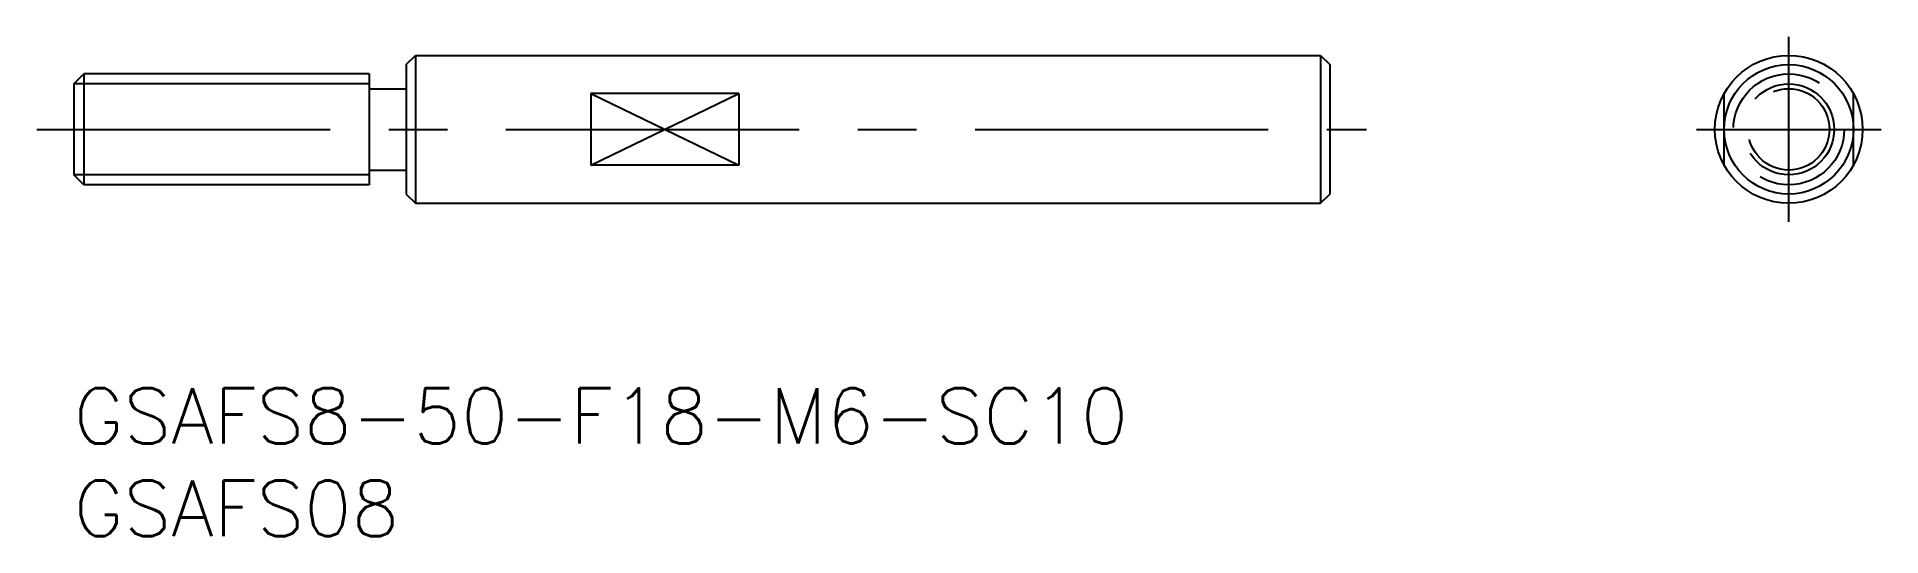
# Model space of a CAD drawing. Extents: x -2 to 97.9, y -8 to 19.
import ezdxf

# ---------------------------------------------------------------- set-up
doc = ezdxf.new("R2010")
doc.units = 0
doc.header["$LTSCALE"] = 0.5
doc.linetypes.add('CENTER', pattern=[50.8, 31.75, -6.35, 6.35, -6.35])
doc.linetypes.add('DASHED', pattern=[19.05, 12.7, -6.35])
for name, color, linetype in [('MSM_CENTER', 1, 'CENTER'), ('MSM_CONTINUOUS', 7, 'CONTINUOUS'), ('MSM_DASHED', 4, 'DASHED'), ('MSM_NARROW', 5, 'CONTINUOUS'), ('MSM_PART_NUMBER', 7, 'CONTINUOUS')]:
    doc.layers.add(name, color=color, linetype=linetype)
doc.styles.get("Standard").update_dxf_attribs({"font": 'txt.shx', "height": 3, "bigfont": 'bigfont.shx'})

# ---------------------------------------------------------------- blocks, each defined once
blk = doc.blocks.new('*U3')
at = {"layer": 'MSM_PART_NUMBER'}
blk.add_text('GSAFS8-50-F18-M6-SC10', height=3, dxfattribs=at).set_placement((0, -3))
blk = doc.blocks.new('*U4')
at = {"layer": 'MSM_PART_NUMBER'}
blk.add_text('GSAFS08', height=3, dxfattribs=at).set_placement((0, -8))

msp = doc.modelspace()

# ---------------------------------------------------------------- linework, layer by layer
at = {"layer": 'MSM_CENTER'}
for p, q in [((92.855, 9.003), (92.855, 19.003)), ((-2, 14.003), (70, 14.003)), ((87.855, 14.003), (97.855, 14.003))]:
    msp.add_line(p, q, dxfattribs=at)
at = {"layer": 'MSM_CONTINUOUS'}
for p, q in [((18, 17.503), (18.5, 18.003)), ((18.5, 18.003), (67.5, 18.003)), ((18.5, 18.003), (18.5, 10.003)), ((67.5, 18.003), (68, 17.503)), ((67.5, 18.003), (67.5, 10.003)), ((0, 16.462), (0.542, 17.003)), ((0.542, 17.003), (0.542, 11.003)), ((16, 17.003), (0.542, 17.003)), ((16, 17.003), (16, 11.003)), ((18, 17.503), (18, 10.503)), ((68, 17.503), (68, 10.503)), ((0, 16.462), (0, 11.545)), ((16, 16.203), (18, 16.203)), ((28, 15.94), (28, 12.067)), ((36, 15.94), (28, 15.94)), ((36, 15.94), (36, 12.067)), ((36, 12.067), (28, 12.067)), ((0.542, 11.003), (0, 11.545)), ((16, 11.003), (0.542, 11.003)), ((16, 11.803), (18, 11.803)), ((18, 10.503), (18.5, 10.003)), ((18.5, 10.003), (67.5, 10.003)), ((67.5, 10.003), (68, 10.503))]:
    msp.add_line(p, q, dxfattribs=at)
for radius in [4, 3.5]:
    msp.add_circle((92.855, 14.003), radius, dxfattribs=at)
at = {"layer": 'MSM_DASHED'}
for p, q in [((89.355, 12.067), (89.355, 15.94)), ((96.355, 12.067), (96.355, 15.94))]:
    msp.add_line(p, q, dxfattribs=at)
for radius in [3, 2.458, 2.2]:
    msp.add_circle((92.855, 14.003), radius, dxfattribs=at)
at = {"layer": 'MSM_NARROW'}
for p, q in [((16, 16.462), (0, 16.462)), ((28, 15.94), (36, 12.067)), ((28, 12.067), (36, 15.94)), ((16, 11.545), (0, 11.545))]:
    msp.add_line(p, q, dxfattribs=at)

# ---------------------------------------------------------------- block references
at = {"layer": 'MSM_CONTINUOUS'}
for name in ['*U3', '*U4']:
    msp.add_blockref(name, (0, 0), dxfattribs=at)

doc.saveas('drawing.dxf')
